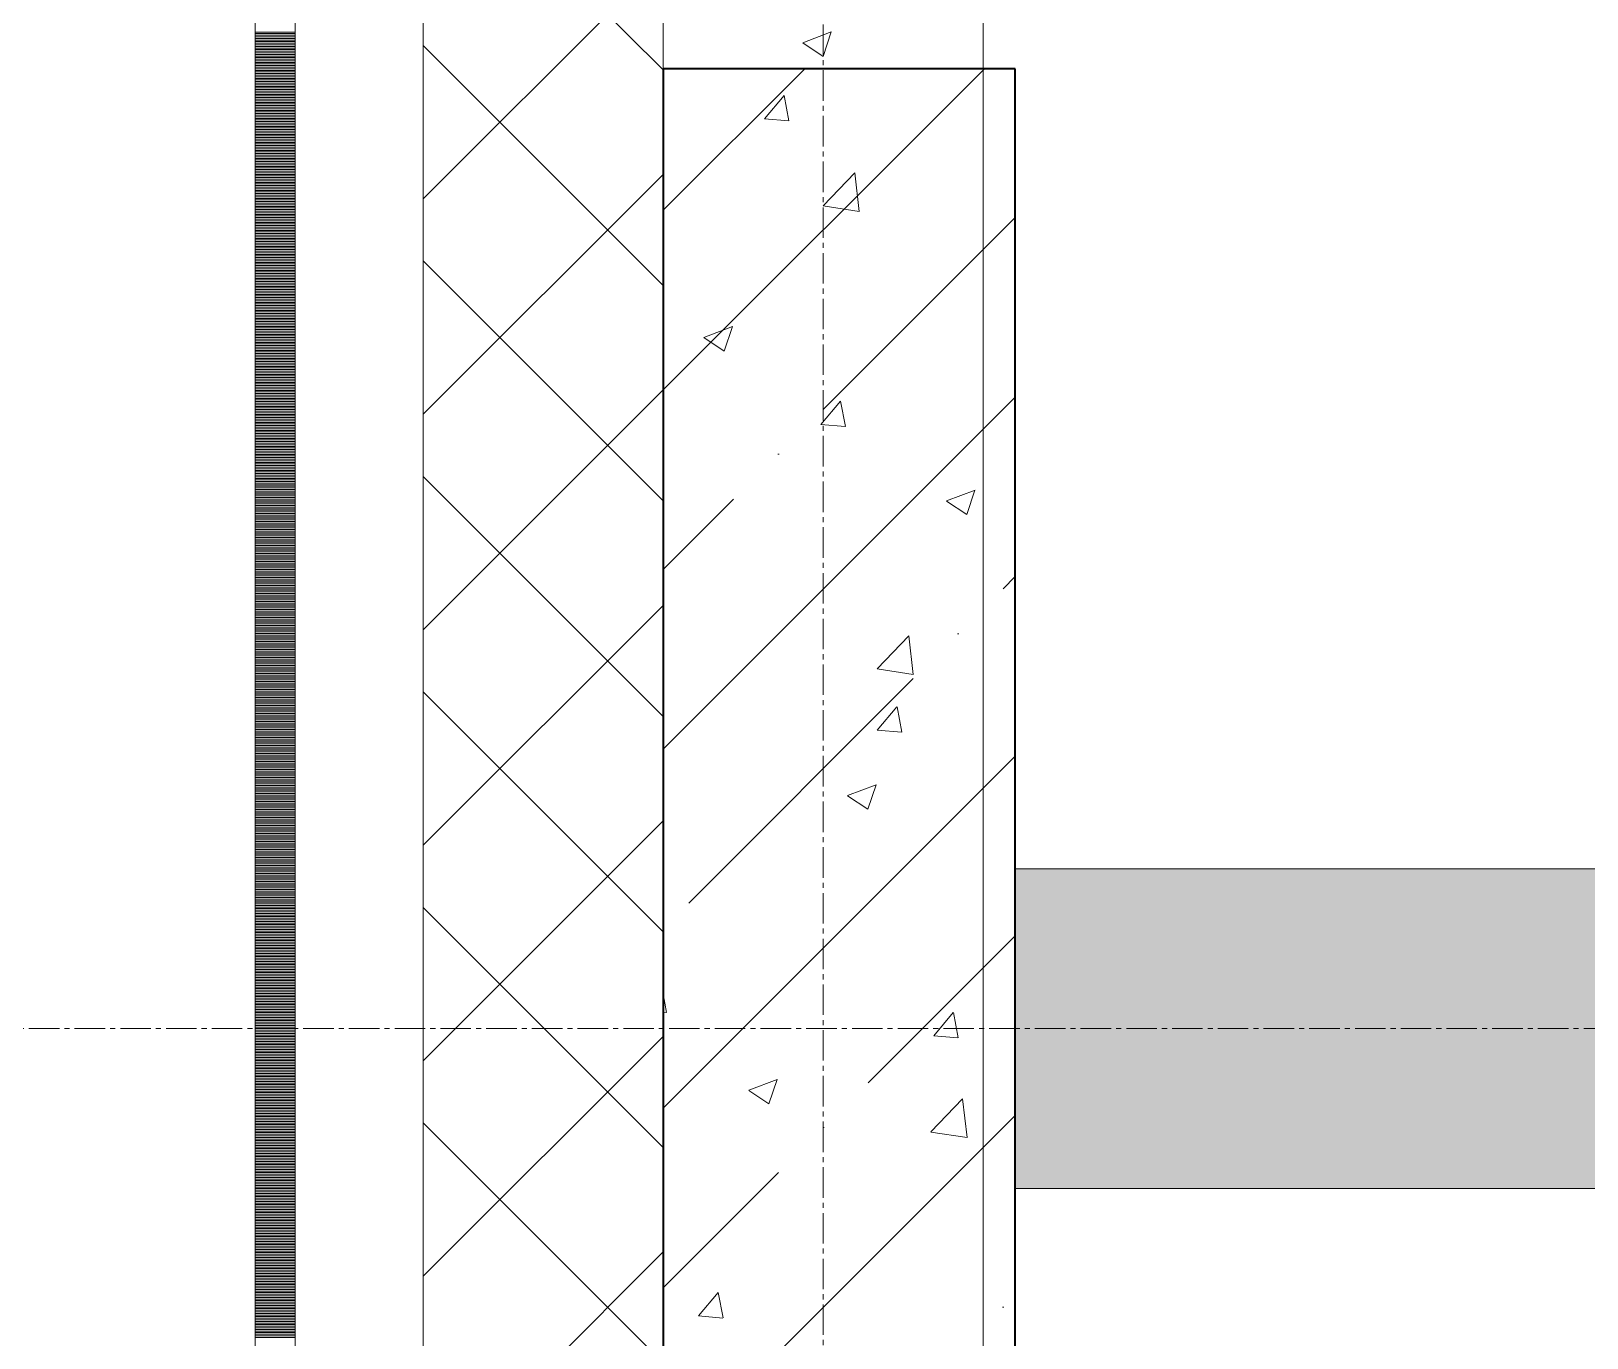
# Model space of a CAD drawing. Header units: millimetres. Extents: x -24360 to 609566, y -391049 to 148426.
# Drawn here: x -495 to 477, y 45107 to 45924 of the extents above; entities that cross this region are included whole.
import ezdxf

# ---------------------------------------------------------------- set-up
doc = ezdxf.new("R2010")
doc.units = ezdxf.units.MM
doc.linetypes.add('CENTER2', pattern=[28.575, 19.05, -3.175, 3.175, -3.175])
doc.linetypes.add('HIDDEN2', pattern=[4.7625, 3.175, -1.5875])
for name, color, linetype, lineweight in [('АР_Колонны', 70, 'Continuous', 30), ('АР_Стены ЖБ', 7, 'Continuous', 30), ('АР_Стены ПЕНОблок', 52, 'Continuous', 20), ('АР_Тонкая', 254, 'Continuous', 5), ('АР_Утеплитель', 31, 'Continuous', 0), ('АР_Штриховка', 8, 'Continuous', 0)]:
    doc.layers.add(name, color=color, linetype=linetype, lineweight=lineweight)
doc.layers.add('АР_Оси_РД_100', color=7, linetype='Continuous', lineweight=0, true_color=0x525252)
doc.layers.add('РД_Оси_100', color=7, linetype='Continuous', lineweight=0, true_color=0x525252)

# ---------------------------------------------------------------- blocks, each defined once
blk = doc.blocks.new('СОШ_2200_АР_ОСИ_М100_28.05.24')
at = {"layer": 'АР_Оси_РД_100', "linetype": 'CENTER2'}
for p, q in [((0, -6155), (0, 139938.679)), ((29555, 45300), (-5954.958, 45300))]:
    blk.add_line(p, q, dxfattribs=at)

msp = doc.modelspace()

# ---------------------------------------------------------------- hatches: boundary and pattern name
at = {"layer": 'АР_Штриховка', "linetype": 'Continuous', "lineweight": 5, "true_color": 0x000000}
h = msp.add_hatch(dxfattribs=at)
h.set_pattern_fill('ANSI35', color=18, scale=25, style=0)
h.paths.add_polyline_path([(-100, 44700), (120, 44700), (120, 45900), (-100, 45900)], flags=0)
at = {"layer": 'АР_Штриховка', "linetype": 'Continuous', "lineweight": 0, "true_color": 0x000000}
h = msp.add_hatch(dxfattribs=at)
h.set_pattern_fill('AR-CONC', color=18, angle=45, style=0)
h.paths.add_polyline_path([(120, 45400), (120, 45200), (7690, 45200), (7690, 45400)], flags=0)

# ---------------------------------------------------------------- linework, layer by layer
at = {"layer": 'АР_Колонны', "color": 18, "linetype": 'HIDDEN2', "lineweight": 25, "true_color": 0x000000}
for p, q in [((-100, 45900), (120, 45900)), ((-100, 44700), (-100, 45900)), ((120, 45900), (120, 44700))]:
    msp.add_line(p, q, dxfattribs=at)
at = {"layer": 'АР_Колонны', "color": 18, "linetype": 'Continuous', "lineweight": 30, "true_color": 0x000000}
for p, q in [((120, 45900), (-100, 45900)), ((-100, 45900), (-100, 44700)), ((120, 44700), (120, 45900))]:
    msp.add_line(p, q, dxfattribs=at)
at = {"layer": 'АР_Стены ЖБ', "color": 18, "linetype": 'Continuous', "lineweight": 40, "true_color": 0x000000}
for p, q in [((120, 45900), (-100, 45900)), ((-100, 45900), (-100, 44700)), ((120, 44700), (120, 45900))]:
    msp.add_line(p, q, dxfattribs=at)
at = {"layer": 'АР_Стены ПЕНОблок', "color": 18, "linetype": 'Continuous', "lineweight": 20, "true_color": 0x000000}
for p, q in [((-100, 46100), (-100, 44300)), ((100, 44300), (100, 46100)), ((120, 45400), (120, 45200)), ((7690, 45400), (120, 45400)), ((120, 45200), (7690, 45200))]:
    msp.add_line(p, q, dxfattribs=at)
at = {"layer": 'АР_Тонкая', "color": 18, "linetype": 'Continuous', "lineweight": 5, "true_color": 0x000000}
for p, q in [((-355, 46100), (-355, 44300)), ((-330, 46100), (-330, 44300)), ((-330, 44300), (-330, 46100)), ((-250, 44300), (-250, 46100))]:
    msp.add_line(p, q, dxfattribs=at)
at = {"layer": 'АР_Утеплитель', "color": 18, "linetype": 'Continuous', "lineweight": 0, "true_color": 0x000000}
for p, q in [((-250, 46100), (-250, 44300)), ((-100, 44300), (-100, 46100))]:
    msp.add_line(p, q, dxfattribs=at)
at = {"layer": 'АР_Штриховка', "color": 18, "linetype": 'Continuous', "lineweight": 0, "true_color": 0x000000}
for p, q in [((-100, 45899.306), (-250, 46049.306)), ((-250, 45818.714), (-100, 45968.714)), ((-355, 45923), (-330, 45923)), ((-355, 45922), (-330, 45922)), ((-355, 45921), (-330, 45921)), ((-355, 45920), (-330, 45920)), ((-355, 45919), (-330, 45919)), ((-355, 45918), (-330, 45918)), ((-355, 45917), (-330, 45917)), ((-355, 45916), (-330, 45916)), ((-12.783, 45916.269), (-0.148, 45907.746)), ((-12.769, 45916.298), (5.015, 45923.125)), ((-0.144, 45907.745), (5.006, 45923.094)), ((-355, 45915), (-330, 45915)), ((-355, 45914), (-330, 45914)), ((-355, 45913), (-330, 45913)), ((-355, 45912), (-330, 45912)), ((-355, 45911), (-330, 45911)), ((-355, 45910), (-330, 45910)), ((-355, 45909), (-330, 45909)), ((-355, 45908), (-330, 45908)), ((-355, 45907), (-330, 45907)), ((-355, 45906), (-330, 45906)), ((-100, 45764.602), (-250, 45914.602)), ((-355, 45905), (-330, 45905)), ((-355, 45904), (-330, 45904)), ((-355, 45903), (-330, 45903)), ((-355, 45902), (-330, 45902)), ((-355, 45901), (-330, 45901)), ((-355, 45900), (-330, 45900)), ((-355, 45899), (-330, 45899)), ((-355, 45898), (-330, 45898)), ((-355, 45897), (-330, 45897)), ((-355, 45896), (-330, 45896)), ((-355, 45895), (-330, 45895)), ((-355, 45894), (-330, 45894)), ((-355, 45893), (-330, 45893)), ((-355, 45892), (-330, 45892)), ((-355, 45891), (-330, 45891)), ((-355, 45890), (-330, 45890)), ((-355, 45889), (-330, 45889)), ((-355, 45888), (-330, 45888)), ((-355, 45887), (-330, 45887)), ((-355, 45886), (-330, 45886)), ((-355, 45885), (-330, 45885)), ((-355, 45884), (-330, 45884)), ((-355, 45883), (-330, 45883)), ((-355, 45882), (-330, 45882)), ((-355, 45881), (-330, 45881)), ((-355, 45880), (-330, 45880)), ((-355, 45879), (-330, 45879)), ((-355, 45878), (-330, 45878)), ((-355, 45877), (-330, 45877)), ((-36.715, 45868.733), (-24.47, 45883.326)), ((-21.424, 45867.425), (-24.361, 45883.346)), ((-355, 45876), (-330, 45876)), ((-355, 45875), (-330, 45875)), ((-355, 45874), (-330, 45874)), ((-355, 45873), (-330, 45873)), ((-355, 45872), (-330, 45872)), ((-355, 45871), (-330, 45871)), ((-355, 45870), (-330, 45870)), ((-355, 45869), (-330, 45869)), ((-355, 45868), (-330, 45868)), ((-355, 45867), (-330, 45867)), ((-36.715, 45868.733), (-21.533, 45867.405)), ((-355, 45866), (-330, 45866)), ((-355, 45865), (-330, 45865)), ((-355, 45864), (-330, 45864)), ((-355, 45863), (-330, 45863)), ((-355, 45862), (-330, 45862)), ((-355, 45861), (-330, 45861)), ((-355, 45860), (-330, 45860)), ((-355, 45859), (-330, 45859)), ((-355, 45858), (-330, 45858)), ((-355, 45857), (-330, 45857)), ((-355, 45856), (-330, 45856)), ((-355, 45855), (-330, 45855)), ((-355, 45854), (-330, 45854)), ((-355, 45853), (-330, 45853)), ((-355, 45852), (-330, 45852)), ((-355, 45851), (-330, 45851)), ((-355, 45850), (-330, 45850)), ((-355, 45849), (-330, 45849)), ((-355, 45848), (-330, 45848)), ((-355, 45847), (-330, 45847)), ((-355, 45846), (-330, 45846)), ((-355, 45845), (-330, 45845)), ((-355, 45844), (-330, 45844)), ((-355, 45843), (-330, 45843)), ((-355, 45842), (-330, 45842)), ((-355, 45841), (-330, 45841)), ((-355, 45840), (-330, 45840)), ((-355, 45839), (-330, 45839)), ((-355, 45838), (-330, 45838)), ((-355, 45837), (-330, 45837)), ((-355, 45836), (-330, 45836)), ((-355, 45835), (-330, 45835)), ((-355, 45834), (-330, 45834)), ((-355, 45833), (-330, 45833)), ((-355, 45832), (-330, 45832)), ((-355, 45831), (-330, 45831)), ((-355, 45830), (-330, 45830)), ((-355, 45829), (-330, 45829)), ((-355, 45828), (-330, 45828)), ((-250, 45684.01), (-100, 45834.01)), ((-0.079, 45814.374), (19.704, 45834.993)), ((22.539, 45810.874), (19.733, 45834.996)), ((-355, 45827), (-330, 45827)), ((-355, 45826), (-330, 45826)), ((-355, 45825), (-330, 45825)), ((-355, 45824), (-330, 45824)), ((-355, 45823), (-330, 45823)), ((-355, 45822), (-330, 45822)), ((-355, 45821), (-330, 45821)), ((-355, 45820), (-330, 45820)), ((-355, 45819), (-330, 45819)), ((-355, 45818), (-330, 45818)), ((-355, 45817), (-330, 45817)), ((-355, 45816), (-330, 45816)), ((-355, 45815), (-330, 45815)), ((-355, 45814), (-330, 45814)), ((-355, 45813), (-330, 45813)), ((-355, 45812), (-330, 45812)), ((-355, 45811), (-330, 45811)), ((-355, 45810), (-330, 45810)), ((-355, 45809), (-330, 45809)), ((-0.058, 45814.33), (22.532, 45810.827)), ((-355, 45808), (-330, 45808)), ((-355, 45807), (-330, 45807)), ((-355, 45806), (-330, 45806)), ((-355, 45805), (-330, 45805)), ((-355, 45804), (-330, 45804)), ((-355, 45803), (-330, 45803)), ((-355, 45802), (-330, 45802)), ((-355, 45801), (-330, 45801)), ((-355, 45800), (-330, 45800)), ((-355, 45799), (-330, 45799)), ((-355, 45798), (-330, 45798)), ((-355, 45797), (-330, 45797)), ((-355, 45796), (-330, 45796)), ((-355, 45795), (-330, 45795)), ((-355, 45794), (-330, 45794)), ((-355, 45793), (-330, 45793)), ((-355, 45792), (-330, 45792)), ((-355, 45791), (-330, 45791)), ((-355, 45790), (-330, 45790)), ((-355, 45789), (-330, 45789)), ((-355, 45788), (-330, 45788)), ((-355, 45787), (-330, 45787)), ((-355, 45786), (-330, 45786)), ((-355, 45785), (-330, 45785)), ((-355, 45784), (-330, 45784)), ((-355, 45783), (-330, 45783)), ((-355, 45782), (-330, 45782)), ((-355, 45781), (-330, 45781)), ((-355, 45780), (-330, 45780)), ((-100, 45629.899), (-250, 45779.899)), ((-355, 45779), (-330, 45779)), ((-355, 45778), (-330, 45778)), ((-355, 45777), (-330, 45777)), ((-355, 45776), (-330, 45776)), ((-355, 45775), (-330, 45775)), ((-355, 45774), (-330, 45774)), ((-355, 45773), (-330, 45773)), ((-355, 45772), (-330, 45772)), ((-355, 45771), (-330, 45771)), ((-355, 45770), (-330, 45770)), ((-355, 45769), (-330, 45769)), ((-355, 45768), (-330, 45768)), ((-355, 45767), (-330, 45767)), ((-355, 45766), (-330, 45766)), ((-355, 45765), (-330, 45765)), ((-355, 45764), (-330, 45764)), ((-355, 45763), (-330, 45763)), ((-355, 45762), (-330, 45762)), ((-355, 45761), (-330, 45761)), ((-355, 45760), (-330, 45760)), ((-355, 45759), (-330, 45759)), ((-355, 45758), (-330, 45758)), ((-355, 45757), (-330, 45757)), ((-355, 45756), (-330, 45756)), ((-355, 45755), (-330, 45755)), ((-355, 45754), (-330, 45754)), ((-355, 45753), (-330, 45753)), ((-355, 45752), (-330, 45752)), ((-355, 45751), (-330, 45751)), ((-355, 45750), (-330, 45750)), ((-355, 45749), (-330, 45749)), ((-355, 45748), (-330, 45748)), ((-355, 45747), (-330, 45747)), ((-355, 45746), (-330, 45746)), ((-355, 45745), (-330, 45745)), ((-355, 45744), (-330, 45744)), ((-355, 45743), (-330, 45743)), ((-355, 45742), (-330, 45742)), ((-355, 45741), (-330, 45741)), ((-355, 45740), (-330, 45740)), ((-355, 45739), (-330, 45739)), ((-355, 45738), (-330, 45738)), ((-355, 45737), (-330, 45737)), ((-355, 45736), (-330, 45736)), ((-355, 45735), (-330, 45735)), ((-355, 45734), (-330, 45734)), ((-355, 45733), (-330, 45733)), ((-355, 45732), (-330, 45732)), ((-355, 45731), (-330, 45731)), ((-74.585, 45732.081), (-61.95, 45723.559)), ((-74.571, 45732.11), (-56.787, 45738.937)), ((-61.946, 45723.557), (-56.796, 45738.906)), ((-355, 45730), (-330, 45730)), ((-355, 45729), (-330, 45729)), ((-355, 45728), (-330, 45728)), ((-355, 45727), (-330, 45727)), ((-355, 45726), (-330, 45726)), ((-355, 45725), (-330, 45725)), ((-355, 45724), (-330, 45724)), ((-355, 45723), (-330, 45723)), ((-355, 45722), (-330, 45722)), ((-355, 45721), (-330, 45721)), ((-355, 45720), (-330, 45720)), ((-355, 45719), (-330, 45719)), ((-355, 45718), (-330, 45718)), ((-355, 45717), (-330, 45717)), ((-355, 45716), (-330, 45716)), ((-355, 45715), (-330, 45715)), ((-355, 45714), (-330, 45714)), ((-355, 45713), (-330, 45713)), ((-355, 45712), (-330, 45712)), ((-355, 45711), (-330, 45711)), ((-355, 45710), (-330, 45710)), ((-355, 45709), (-330, 45709)), ((-355, 45708), (-330, 45708)), ((-355, 45707), (-330, 45707)), ((-355, 45706), (-330, 45706)), ((-355, 45705), (-330, 45705)), ((-355, 45704), (-330, 45704)), ((-355, 45703), (-330, 45703)), ((-355, 45702), (-330, 45702)), ((-355, 45701), (-330, 45701)), ((-355, 45700), (-330, 45700)), ((-355, 45699), (-330, 45699)), ((-355, 45698), (-330, 45698)), ((-355, 45697), (-330, 45697)), ((-355, 45696), (-330, 45696)), ((-355, 45695), (-330, 45695)), ((-355, 45694), (-330, 45694)), ((-355, 45693), (-330, 45693)), ((-355, 45692), (-330, 45692)), ((-250, 45549.306), (-100, 45699.306)), ((-1.472, 45677.676), (10.773, 45692.27)), ((13.819, 45676.368), (10.882, 45692.289)), ((-355, 45691), (-330, 45691)), ((-355, 45690), (-330, 45690)), ((-355, 45689), (-330, 45689)), ((-355, 45688), (-330, 45688)), ((-355, 45687), (-330, 45687)), ((-355, 45686), (-330, 45686)), ((-355, 45685), (-330, 45685)), ((-355, 45684), (-330, 45684)), ((-355, 45683), (-330, 45683)), ((-355, 45682), (-330, 45682)), ((-355, 45681), (-330, 45681)), ((-355, 45680), (-330, 45680)), ((-355, 45679), (-330, 45679)), ((-355, 45678), (-330, 45678)), ((-355, 45677), (-330, 45677)), ((-355, 45676), (-330, 45676)), ((-355, 45675), (-330, 45675)), ((-355, 45674), (-330, 45674)), ((-355, 45673), (-330, 45673)), ((-1.472, 45677.676), (13.71, 45676.348)), ((-355, 45672), (-330, 45672)), ((-355, 45671), (-330, 45671)), ((-355, 45670), (-330, 45670)), ((-355, 45669), (-330, 45669)), ((-355, 45668), (-330, 45668)), ((-355, 45667), (-330, 45667)), ((-355, 45666), (-330, 45666)), ((-355, 45665), (-330, 45665)), ((-355, 45664), (-330, 45664)), ((-355, 45663), (-330, 45663)), ((-355, 45662), (-330, 45662)), ((-355, 45661), (-330, 45661)), ((-355, 45660), (-330, 45660)), ((-355, 45659), (-330, 45659)), ((-355, 45658), (-330, 45658)), ((-355, 45657), (-330, 45657)), ((-355, 45656), (-330, 45656)), ((-355, 45655), (-330, 45655)), ((-355, 45654), (-330, 45654)), ((-355, 45653), (-330, 45653)), ((-355, 45652), (-330, 45652)), ((-355, 45651), (-330, 45651)), ((-355, 45650), (-330, 45650)), ((-355, 45649), (-330, 45649)), ((-355, 45648), (-330, 45648)), ((-355, 45647), (-330, 45647)), ((-355, 45646), (-330, 45646)), ((-355, 45645), (-330, 45645)), ((-355, 45644), (-330, 45644)), ((-100, 45495.195), (-250, 45645.195)), ((-355, 45643), (-330, 45643)), ((-355, 45642), (-330, 45642)), ((-355, 45641), (-330, 45641)), ((-355, 45640), (-330, 45640)), ((-355, 45639), (-330, 45639)), ((-355, 45638), (-330, 45638)), ((-355, 45637), (-330, 45637)), ((-355, 45636), (-330, 45636)), ((-355, 45635), (-330, 45635)), ((-355, 45634), (-330, 45634)), ((77.043, 45629.845), (94.828, 45636.672)), ((89.668, 45621.292), (94.819, 45636.641)), ((-355, 45633), (-330, 45633)), ((-355, 45632), (-330, 45632)), ((-355, 45631), (-330, 45631)), ((-355, 45630), (-330, 45630)), ((-355, 45629), (-330, 45629)), ((-355, 45628), (-330, 45628)), ((-355, 45627), (-330, 45627)), ((-355, 45626), (-330, 45626)), ((-355, 45625), (-330, 45625)), ((-355, 45624), (-330, 45624)), ((77.03, 45629.815), (89.664, 45621.293)), ((-355, 45623), (-330, 45623)), ((-355, 45622), (-330, 45622)), ((-355, 45621), (-330, 45621)), ((-355, 45620), (-330, 45620)), ((-355, 45619), (-330, 45619)), ((-355, 45618), (-330, 45618)), ((-355, 45617), (-330, 45617)), ((-355, 45616), (-330, 45616)), ((-355, 45615), (-330, 45615)), ((-355, 45614), (-330, 45614)), ((-355, 45613), (-330, 45613)), ((-355, 45612), (-330, 45612)), ((-355, 45611), (-330, 45611)), ((-355, 45610), (-330, 45610)), ((-355, 45609), (-330, 45609)), ((-355, 45608), (-330, 45608)), ((-355, 45607), (-330, 45607)), ((-355, 45606), (-330, 45606)), ((-355, 45605), (-330, 45605)), ((-355, 45604), (-330, 45604)), ((-355, 45603), (-330, 45603)), ((-355, 45602), (-330, 45602)), ((-355, 45601), (-330, 45601)), ((-355, 45600), (-330, 45600)), ((-355, 45599), (-330, 45599)), ((-355, 45598), (-330, 45598)), ((-355, 45597), (-330, 45597)), ((-355, 45596), (-330, 45596)), ((-355, 45595), (-330, 45595)), ((-355, 45594), (-330, 45594)), ((-355, 45593), (-330, 45593)), ((-355, 45592), (-330, 45592)), ((-355, 45591), (-330, 45591)), ((-355, 45590), (-330, 45590)), ((-355, 45589), (-330, 45589)), ((-355, 45588), (-330, 45588)), ((-355, 45587), (-330, 45587)), ((-355, 45586), (-330, 45586)), ((-355, 45585), (-330, 45585)), ((-355, 45584), (-330, 45584)), ((-355, 45583), (-330, 45583)), ((-355, 45582), (-330, 45582)), ((-355, 45581), (-330, 45581)), ((-355, 45580), (-330, 45580)), ((-355, 45579), (-330, 45579)), ((-355, 45578), (-330, 45578)), ((-355, 45577), (-330, 45577)), ((-355, 45576), (-330, 45576)), ((-355, 45575), (-330, 45575)), ((-355, 45574), (-330, 45574)), ((-355, 45573), (-330, 45573)), ((-355, 45572), (-330, 45572)), ((-355, 45571), (-330, 45571)), ((-355, 45570), (-330, 45570)), ((-355, 45569), (-330, 45569)), ((-355, 45568), (-330, 45568)), ((-355, 45567), (-330, 45567)), ((-355, 45566), (-330, 45566)), ((-355, 45565), (-330, 45565)), ((-355, 45564), (-330, 45564)), ((-355, 45563), (-330, 45563)), ((-355, 45562), (-330, 45562)), ((-355, 45561), (-330, 45561)), ((-355, 45560), (-330, 45560)), ((-355, 45559), (-330, 45559)), ((-355, 45558), (-330, 45558)), ((-355, 45557), (-330, 45557)), ((-355, 45556), (-330, 45556)), ((-250, 45414.602), (-100, 45564.602)), ((-355, 45555), (-330, 45555)), ((-355, 45554), (-330, 45554)), ((-355, 45553), (-330, 45553)), ((-355, 45552), (-330, 45552)), ((-355, 45551), (-330, 45551)), ((-355, 45550), (-330, 45550)), ((-355, 45549), (-330, 45549)), ((-355, 45548), (-330, 45548)), ((-355, 45547), (-330, 45547)), ((-355, 45546), (-330, 45546)), ((-355, 45545), (-330, 45545)), ((-355, 45544), (-330, 45544)), ((-355, 45543), (-330, 45543)), ((-355, 45542), (-330, 45542)), ((-355, 45541), (-330, 45541)), ((-355, 45540), (-330, 45540)), ((-355, 45539), (-330, 45539)), ((-355, 45538), (-330, 45538)), ((-355, 45537), (-330, 45537)), ((33.596, 45524.906), (53.379, 45545.525)), ((56.214, 45521.406), (53.407, 45545.528)), ((-355, 45536), (-330, 45536)), ((-355, 45535), (-330, 45535)), ((-355, 45534), (-330, 45534)), ((-355, 45533), (-330, 45533)), ((-355, 45532), (-330, 45532)), ((-355, 45531), (-330, 45531)), ((-355, 45530), (-330, 45530)), ((-355, 45529), (-330, 45529)), ((-355, 45528), (-330, 45528)), ((-355, 45527), (-330, 45527)), ((-355, 45526), (-330, 45526)), ((-355, 45525), (-330, 45525)), ((-355, 45524), (-330, 45524)), ((-355, 45523), (-330, 45523)), ((-355, 45522), (-330, 45522)), ((-355, 45521), (-330, 45521)), ((-355, 45520), (-330, 45520)), ((-355, 45519), (-330, 45519)), ((-355, 45518), (-330, 45518)), ((-355, 45517), (-330, 45517)), ((33.616, 45524.862), (56.206, 45521.358)), ((-355, 45516), (-330, 45516)), ((-355, 45515), (-330, 45515)), ((-355, 45514), (-330, 45514)), ((-355, 45513), (-330, 45513)), ((-355, 45512), (-330, 45512)), ((-355, 45511), (-330, 45511)), ((-355, 45510), (-330, 45510)), ((-355, 45509), (-330, 45509)), ((-355, 45508), (-330, 45508)), ((-100, 45360.491), (-250, 45510.491)), ((-355, 45507), (-330, 45507)), ((-355, 45506), (-330, 45506)), ((-355, 45505), (-330, 45505)), ((-355, 45504), (-330, 45504)), ((-355, 45503), (-330, 45503)), ((-355, 45502), (-330, 45502)), ((-355, 45501), (-330, 45501)), ((-355, 45500), (-330, 45500)), ((-355, 45499), (-330, 45499)), ((-355, 45498), (-330, 45498)), ((33.771, 45486.62), (46.017, 45501.213)), ((49.062, 45485.311), (46.125, 45501.232)), ((-355, 45497), (-330, 45497)), ((-355, 45496), (-330, 45496)), ((-355, 45495), (-330, 45495)), ((-355, 45494), (-330, 45494)), ((-355, 45493), (-330, 45493)), ((-355, 45492), (-330, 45492)), ((-355, 45491), (-330, 45491)), ((-355, 45490), (-330, 45490)), ((-355, 45489), (-330, 45489)), ((-355, 45488), (-330, 45488)), ((-355, 45487), (-330, 45487)), ((-355, 45486), (-330, 45486)), ((-355, 45485), (-330, 45485)), ((-355, 45484), (-330, 45484)), ((-355, 45483), (-330, 45483)), ((-355, 45482), (-330, 45482)), ((-355, 45481), (-330, 45481)), ((-355, 45480), (-330, 45480)), ((-355, 45479), (-330, 45479)), ((-355, 45478), (-330, 45478)), ((33.771, 45486.619), (48.953, 45485.291)), ((-355, 45477), (-330, 45477)), ((-355, 45476), (-330, 45476)), ((-355, 45475), (-330, 45475)), ((-355, 45474), (-330, 45474)), ((-355, 45473), (-330, 45473)), ((-355, 45472), (-330, 45472)), ((-355, 45471), (-330, 45471)), ((-355, 45470), (-330, 45470)), ((-355, 45469), (-330, 45469)), ((-355, 45468), (-330, 45468)), ((-355, 45467), (-330, 45467)), ((-355, 45466), (-330, 45466)), ((-355, 45465), (-330, 45465)), ((-355, 45464), (-330, 45464)), ((-355, 45463), (-330, 45463)), ((-355, 45462), (-330, 45462)), ((-355, 45461), (-330, 45461)), ((-355, 45460), (-330, 45460)), ((-355, 45459), (-330, 45459)), ((-355, 45458), (-330, 45458)), ((-355, 45457), (-330, 45457)), ((-355, 45456), (-330, 45456)), ((-355, 45455), (-330, 45455)), ((-355, 45454), (-330, 45454)), ((-355, 45453), (-330, 45453)), ((-355, 45452), (-330, 45452)), ((-355, 45451), (-330, 45451)), ((-355, 45450), (-330, 45450)), ((-355, 45449), (-330, 45449)), ((15.241, 45445.657), (33.026, 45452.484)), ((27.866, 45437.104), (33.016, 45452.453)), ((-355, 45448), (-330, 45448)), ((-355, 45447), (-330, 45447)), ((-355, 45446), (-330, 45446)), ((-355, 45445), (-330, 45445)), ((-355, 45444), (-330, 45444)), ((-355, 45443), (-330, 45443)), ((-355, 45442), (-330, 45442)), ((-355, 45441), (-330, 45441)), ((-355, 45440), (-330, 45440)), ((15.228, 45445.627), (27.862, 45437.105)), ((-355, 45439), (-330, 45439)), ((-355, 45438), (-330, 45438)), ((-355, 45437), (-330, 45437)), ((-355, 45436), (-330, 45436)), ((-355, 45435), (-330, 45435)), ((-355, 45434), (-330, 45434)), ((-355, 45433), (-330, 45433)), ((-355, 45432), (-330, 45432)), ((-355, 45431), (-330, 45431)), ((-355, 45430), (-330, 45430)), ((-250, 45279.899), (-100, 45429.899)), ((-355, 45429), (-330, 45429)), ((-355, 45428), (-330, 45428)), ((-355, 45427), (-330, 45427)), ((-355, 45426), (-330, 45426)), ((-355, 45425), (-330, 45425)), ((-355, 45424), (-330, 45424)), ((-355, 45423), (-330, 45423)), ((-355, 45422), (-330, 45422)), ((-355, 45421), (-330, 45421)), ((-355, 45420), (-330, 45420)), ((-355, 45419), (-330, 45419)), ((-355, 45418), (-330, 45418)), ((-355, 45417), (-330, 45417)), ((-355, 45416), (-330, 45416)), ((-355, 45415), (-330, 45415)), ((-355, 45414), (-330, 45414)), ((-355, 45413), (-330, 45413)), ((-355, 45412), (-330, 45412)), ((-355, 45411), (-330, 45411)), ((-355, 45410), (-330, 45410)), ((-355, 45409), (-330, 45409)), ((-355, 45408), (-330, 45408)), ((-355, 45407), (-330, 45407)), ((-355, 45406), (-330, 45406)), ((-355, 45405), (-330, 45405)), ((-355, 45404), (-330, 45404)), ((-355, 45403), (-330, 45403)), ((-355, 45402), (-330, 45402)), ((-355, 45401), (-330, 45401)), ((-355, 45400), (-330, 45400)), ((-355, 45399), (-330, 45399)), ((-355, 45398), (-330, 45398)), ((-355, 45397), (-330, 45397)), ((-355, 45396), (-330, 45396)), ((-355, 45395), (-330, 45395)), ((-355, 45394), (-330, 45394)), ((-355, 45393), (-330, 45393)), ((-355, 45392), (-330, 45392)), ((-355, 45391), (-330, 45391)), ((-355, 45390), (-330, 45390)), ((-355, 45389), (-330, 45389)), ((-355, 45388), (-330, 45388)), ((-355, 45387), (-330, 45387)), ((-355, 45386), (-330, 45386)), ((-355, 45385), (-330, 45385)), ((-355, 45384), (-330, 45384)), ((-355, 45383), (-330, 45383)), ((-355, 45382), (-330, 45382)), ((-355, 45381), (-330, 45381)), ((-355, 45380), (-330, 45380)), ((-355, 45379), (-330, 45379)), ((-355, 45378), (-330, 45378)), ((-355, 45377), (-330, 45377)), ((-355, 45376), (-330, 45376)), ((-355, 45375), (-330, 45375)), ((-355, 45374), (-330, 45374)), ((-355, 45373), (-330, 45373)), ((-355, 45372), (-330, 45372)), ((-100, 45225.787), (-250, 45375.787)), ((-355, 45371), (-330, 45371)), ((-355, 45370), (-330, 45370)), ((-355, 45369), (-330, 45369)), ((-355, 45368), (-330, 45368)), ((-355, 45367), (-330, 45367)), ((-355, 45366), (-330, 45366)), ((-355, 45365), (-330, 45365)), ((-355, 45364), (-330, 45364)), ((-355, 45363), (-330, 45363)), ((-355, 45362), (-330, 45362)), ((-355, 45361), (-330, 45361)), ((-355, 45360), (-330, 45360)), ((-355, 45359), (-330, 45359)), ((-355, 45358), (-330, 45358)), ((-355, 45357), (-330, 45357)), ((-355, 45356), (-330, 45356)), ((-355, 45355), (-330, 45355)), ((-355, 45354), (-330, 45354)), ((-355, 45353), (-330, 45353)), ((-355, 45352), (-330, 45352)), ((-355, 45351), (-330, 45351)), ((-355, 45350), (-330, 45350)), ((-355, 45349), (-330, 45349)), ((-355, 45348), (-330, 45348)), ((-355, 45347), (-330, 45347)), ((-355, 45346), (-330, 45346)), ((-355, 45345), (-330, 45345)), ((-355, 45344), (-330, 45344)), ((-355, 45343), (-330, 45343)), ((-355, 45342), (-330, 45342)), ((-355, 45341), (-330, 45341)), ((-355, 45340), (-330, 45340)), ((-355, 45339), (-330, 45339)), ((-355, 45338), (-330, 45338)), ((-355, 45337), (-330, 45337)), ((-355, 45336), (-330, 45336)), ((-355, 45335), (-330, 45335)), ((-355, 45334), (-330, 45334)), ((-355, 45333), (-330, 45333)), ((-355, 45332), (-330, 45332)), ((-355, 45331), (-330, 45331)), ((-355, 45330), (-330, 45330)), ((-355, 45329), (-330, 45329)), ((-355, 45328), (-330, 45328)), ((-355, 45327), (-330, 45327)), ((-355, 45326), (-330, 45326)), ((-355, 45325), (-330, 45325)), ((-355, 45324), (-330, 45324)), ((-355, 45323), (-330, 45323)), ((-355, 45322), (-330, 45322)), ((-355, 45321), (-330, 45321)), ((-355, 45320), (-330, 45320)), ((-355, 45319), (-330, 45319)), ((-355, 45318), (-330, 45318)), ((-355, 45317), (-330, 45317)), ((-355, 45316), (-330, 45316)), ((-355, 45315), (-330, 45315)), ((-355, 45314), (-330, 45314)), ((-355, 45313), (-330, 45313)), ((-97.879, 45310.193), (-100, 45321.689)), ((-355, 45312), (-330, 45312)), ((-355, 45311), (-330, 45311)), ((-355, 45310), (-330, 45310)), ((-355, 45309), (-330, 45309)), ((-355, 45308), (-330, 45308)), ((-355, 45307), (-330, 45307)), ((-355, 45306), (-330, 45306)), ((-355, 45305), (-330, 45305)), ((-355, 45304), (-330, 45304)), ((-355, 45303), (-330, 45303)), ((-100, 45310.349), (-97.988, 45310.173)), ((69.015, 45295.563), (81.26, 45310.156)), ((84.305, 45294.254), (81.368, 45310.175)), ((-355, 45302), (-330, 45302)), ((-355, 45301), (-330, 45301)), ((-355, 45300), (-330, 45300)), ((-355, 45299), (-330, 45299)), ((-355, 45298), (-330, 45298)), ((-355, 45297), (-330, 45297)), ((-355, 45296), (-330, 45296)), ((-355, 45295), (-330, 45295)), ((-355, 45294), (-330, 45294)), ((-250, 45145.195), (-100, 45295.195)), ((69.015, 45295.562), (84.197, 45294.234)), ((-355, 45293), (-330, 45293)), ((-355, 45292), (-330, 45292)), ((-355, 45291), (-330, 45291)), ((-355, 45290), (-330, 45290)), ((-355, 45289), (-330, 45289)), ((-355, 45288), (-330, 45288)), ((-355, 45287), (-330, 45287)), ((-355, 45286), (-330, 45286)), ((-355, 45285), (-330, 45285)), ((-355, 45284), (-330, 45284)), ((-355, 45283), (-330, 45283)), ((-355, 45282), (-330, 45282)), ((-355, 45281), (-330, 45281)), ((-355, 45280), (-330, 45280)), ((-355, 45279), (-330, 45279)), ((-355, 45278), (-330, 45278)), ((-355, 45277), (-330, 45277)), ((-355, 45276), (-330, 45276)), ((-355, 45275), (-330, 45275)), ((-355, 45274), (-330, 45274)), ((-355, 45273), (-330, 45273)), ((-355, 45272), (-330, 45272)), ((-355, 45271), (-330, 45271)), ((-355, 45270), (-330, 45270)), ((-355, 45269), (-330, 45269)), ((-355, 45268), (-330, 45268)), ((-355, 45267), (-330, 45267)), ((-355, 45266), (-330, 45266)), ((-355, 45265), (-330, 45265)), ((-46.561, 45261.469), (-28.777, 45268.295)), ((-33.936, 45252.916), (-28.786, 45268.265)), ((-355, 45264), (-330, 45264)), ((-355, 45263), (-330, 45263)), ((-355, 45262), (-330, 45262)), ((-355, 45261), (-330, 45261)), ((-355, 45260), (-330, 45260)), ((-355, 45259), (-330, 45259)), ((-355, 45258), (-330, 45258)), ((-355, 45257), (-330, 45257)), ((-355, 45256), (-330, 45256)), ((-355, 45255), (-330, 45255)), ((-46.574, 45261.439), (-33.94, 45252.917)), ((67.271, 45235.437), (87.054, 45256.056)), ((89.888, 45231.937), (87.082, 45256.059)), ((-355, 45254), (-330, 45254)), ((-355, 45253), (-330, 45253)), ((-355, 45252), (-330, 45252)), ((-355, 45251), (-330, 45251)), ((-355, 45250), (-330, 45250)), ((-355, 45249), (-330, 45249)), ((-355, 45248), (-330, 45248)), ((-355, 45247), (-330, 45247)), ((-355, 45246), (-330, 45246)), ((-355, 45245), (-330, 45245)), ((-355, 45244), (-330, 45244)), ((-355, 45243), (-330, 45243)), ((-355, 45242), (-330, 45242)), ((-355, 45241), (-330, 45241)), ((-355, 45240), (-330, 45240)), ((-355, 45239), (-330, 45239)), ((-355, 45238), (-330, 45238)), ((-355, 45237), (-330, 45237)), ((-355, 45236), (-330, 45236)), ((-355, 45235), (-330, 45235)), ((-100, 45091.083), (-250, 45241.083)), ((67.291, 45235.394), (89.881, 45231.89)), ((-355, 45234), (-330, 45234)), ((-355, 45233), (-330, 45233)), ((-355, 45232), (-330, 45232)), ((-355, 45231), (-330, 45231)), ((-355, 45230), (-330, 45230)), ((-355, 45229), (-330, 45229)), ((-355, 45228), (-330, 45228)), ((-355, 45227), (-330, 45227)), ((-355, 45226), (-330, 45226)), ((-355, 45225), (-330, 45225)), ((-355, 45224), (-330, 45224)), ((-355, 45223), (-330, 45223)), ((-355, 45222), (-330, 45222)), ((-355, 45221), (-330, 45221)), ((-355, 45220), (-330, 45220)), ((-355, 45219), (-330, 45219)), ((-355, 45218), (-330, 45218)), ((-355, 45217), (-330, 45217)), ((-355, 45216), (-330, 45216)), ((-355, 45215), (-330, 45215)), ((-355, 45214), (-330, 45214)), ((-355, 45213), (-330, 45213)), ((-355, 45212), (-330, 45212)), ((-355, 45211), (-330, 45211)), ((-355, 45210), (-330, 45210)), ((-355, 45209), (-330, 45209)), ((-355, 45208), (-330, 45208)), ((-355, 45207), (-330, 45207)), ((-355, 45206), (-330, 45206)), ((-355, 45205), (-330, 45205)), ((-355, 45204), (-330, 45204)), ((-355, 45203), (-330, 45203)), ((-355, 45202), (-330, 45202)), ((-355, 45201), (-330, 45201)), ((-355, 45200), (-330, 45200)), ((-355, 45199), (-330, 45199)), ((-355, 45198), (-330, 45198)), ((-355, 45197), (-330, 45197)), ((-355, 45196), (-330, 45196)), ((-355, 45195), (-330, 45195)), ((-355, 45194), (-330, 45194)), ((-355, 45193), (-330, 45193)), ((-355, 45192), (-330, 45192)), ((-355, 45191), (-330, 45191)), ((-355, 45190), (-330, 45190)), ((-355, 45189), (-330, 45189)), ((-355, 45188), (-330, 45188)), ((-355, 45187), (-330, 45187)), ((-355, 45186), (-330, 45186)), ((-355, 45185), (-330, 45185)), ((-355, 45184), (-330, 45184)), ((-355, 45183), (-330, 45183)), ((-355, 45182), (-330, 45182)), ((-355, 45181), (-330, 45181)), ((-355, 45180), (-330, 45180)), ((-355, 45179), (-330, 45179)), ((-355, 45178), (-330, 45178)), ((-355, 45177), (-330, 45177)), ((-355, 45176), (-330, 45176)), ((-355, 45175), (-330, 45175)), ((-355, 45174), (-330, 45174)), ((-355, 45173), (-330, 45173)), ((-355, 45172), (-330, 45172)), ((-355, 45171), (-330, 45171)), ((-355, 45170), (-330, 45170)), ((-355, 45169), (-330, 45169)), ((-355, 45168), (-330, 45168)), ((-355, 45167), (-330, 45167)), ((-355, 45166), (-330, 45166)), ((-355, 45165), (-330, 45165)), ((-355, 45164), (-330, 45164)), ((-355, 45163), (-330, 45163)), ((-355, 45162), (-330, 45162)), ((-355, 45161), (-330, 45161)), ((-355, 45160), (-330, 45160)), ((-355, 45159), (-330, 45159)), ((-355, 45158), (-330, 45158)), ((-250, 45010.491), (-100, 45160.491)), ((-355, 45157), (-330, 45157)), ((-355, 45156), (-330, 45156)), ((-355, 45155), (-330, 45155)), ((-355, 45154), (-330, 45154)), ((-355, 45153), (-330, 45153)), ((-355, 45152), (-330, 45152)), ((-355, 45151), (-330, 45151)), ((-355, 45150), (-330, 45150)), ((-355, 45149), (-330, 45149)), ((-355, 45148), (-330, 45148)), ((-355, 45147), (-330, 45147)), ((-355, 45146), (-330, 45146)), ((-355, 45145), (-330, 45145)), ((-355, 45144), (-330, 45144)), ((-355, 45143), (-330, 45143)), ((-355, 45142), (-330, 45142)), ((-355, 45141), (-330, 45141)), ((-355, 45140), (-330, 45140)), ((-355, 45139), (-330, 45139)), ((-355, 45138), (-330, 45138)), ((-355, 45137), (-330, 45137)), ((-355, 45136), (-330, 45136)), ((-355, 45135), (-330, 45135)), ((-355, 45134), (-330, 45134)), ((-355, 45133), (-330, 45133)), ((-355, 45132), (-330, 45132)), ((-355, 45131), (-330, 45131)), ((-355, 45130), (-330, 45130)), ((-355, 45129), (-330, 45129)), ((-355, 45128), (-330, 45128)), ((-77.926, 45120.445), (-65.681, 45135.038)), ((-62.637, 45119.136), (-65.573, 45135.058)), ((-355, 45127), (-330, 45127)), ((-355, 45126), (-330, 45126)), ((-355, 45125), (-330, 45125)), ((-355, 45124), (-330, 45124)), ((-355, 45123), (-330, 45123)), ((-355, 45122), (-330, 45122)), ((-355, 45121), (-330, 45121)), ((-355, 45120), (-330, 45120)), ((-355, 45119), (-330, 45119)), ((-77.926, 45120.445), (-62.744, 45119.116)), ((-355, 45118), (-330, 45118)), ((-355, 45117), (-330, 45117)), ((-355, 45116), (-330, 45116)), ((-355, 45115), (-330, 45115)), ((-355, 45114), (-330, 45114)), ((-355, 45113), (-330, 45113)), ((-355, 45112), (-330, 45112)), ((-355, 45111), (-330, 45111)), ((-355, 45110), (-330, 45110)), ((-355, 45109), (-330, 45109)), ((-355, 45108), (-330, 45108)), ((-355, 45107), (-330, 45107))]:
    msp.add_line(p, q, dxfattribs=at)

# ---------------------------------------------------------------- block references
at = {"layer": 'РД_Оси_100'}
msp.add_blockref('СОШ_2200_АР_ОСИ_М100_28.05.24', (0, 0), dxfattribs=at)

doc.saveas('drawing.dxf')
